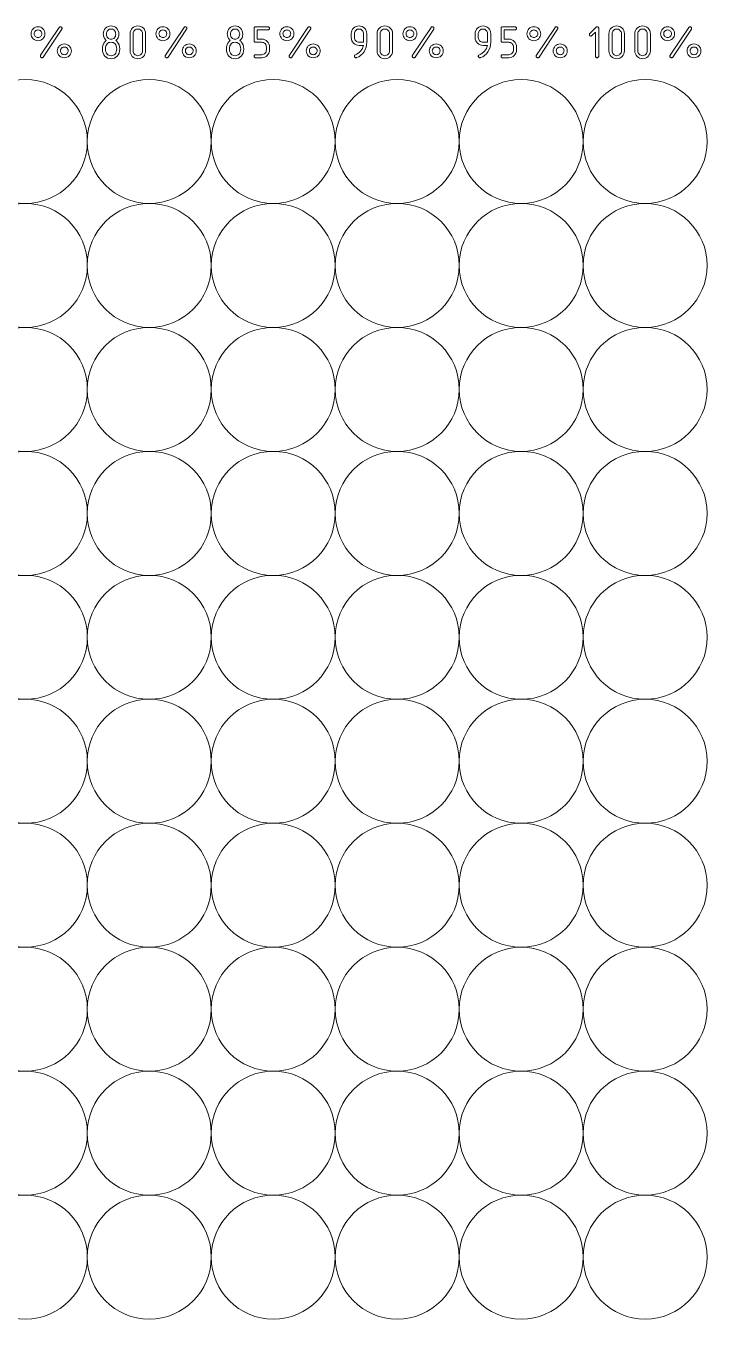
# Model space of a CAD drawing. Header units: millimetres. Extents: x -12 to 95, y -95 to 9.
# Drawn here: x 40 to 95, y -95 to 9.3 of the extents above; entities that cross this region are included whole.
import ezdxf

# ---------------------------------------------------------------- set-up
doc = ezdxf.new("R2010")
doc.units = ezdxf.units.MM
for name, color, linetype, lineweight in [('100%', 5, 'CONTINUOUS', 0), ('80%', 3, 'CONTINUOUS', 0), ('90%', 4, 'CONTINUOUS', 0)]:
    doc.layers.add(name, color=color, linetype=linetype, lineweight=lineweight)
for name, color, linetype, lineweight, true_color in [('75%', 56, 'CONTINUOUS', 0, 0x808000), ('85%', 96, 'CONTINUOUS', 0, 0x008000), ('95%', 136, 'CONTINUOUS', 0, 0x008080), ('velocidades', 96, 'CONTINUOUS', 0, 0x008000)]:
    doc.layers.add(name, color=color, linetype=linetype, lineweight=lineweight, true_color=true_color)

msp = doc.modelspace()

# ---------------------------------------------------------------- linework, layer by layer
at = {"layer": '100%'}
for centre in [(90, 0), (90, -10), (90, -20), (90, -30), (90, -40), (90, -50), (90, -60), (90, -70), (90, -80), (90, -90)]:
    msp.add_circle(centre, 5, dxfattribs=at)
at = {"layer": '75%'}
for centre in [(40, 0), (40, -10), (40, -20), (40, -30), (40, -40), (40, -50), (40, -60), (40, -70), (40, -80), (40, -90)]:
    msp.add_circle(centre, 5, dxfattribs=at)
at = {"layer": '80%'}
for centre in [(50, 0), (50, -10), (50, -20), (50, -30), (50, -40), (50, -50), (50, -60), (50, -70), (50, -80), (50, -90)]:
    msp.add_circle(centre, 5, dxfattribs=at)
at = {"layer": '85%'}
for centre in [(60, 0), (60, -10), (60, -20), (60, -30), (60, -40), (60, -50), (60, -60), (60, -70), (60, -80), (60, -90)]:
    msp.add_circle(centre, 5, dxfattribs=at)
at = {"layer": '90%'}
for centre in [(70, 0), (70, -10), (70, -20), (70, -30), (70, -40), (70, -50), (70, -60), (70, -70), (70, -80), (70, -90)]:
    msp.add_circle(centre, 5, dxfattribs=at)
at = {"layer": '95%'}
for centre in [(80, 0), (80, -10), (80, -20), (80, -30), (80, -40), (80, -50), (80, -60), (80, -70), (80, -80), (80, -90)]:
    msp.add_circle(centre, 5, dxfattribs=at)
at = {"layer": 'velocidades'}
for points in [[(40.62, 9.09), (40.62, 9.09), (40.71, 9.16), (40.81, 9.21), (40.91, 9.24), (41.02, 9.25), (41.02, 9.25), (41.02, 9.25), (41.13, 9.24), (41.24, 9.21), (41.33, 9.16), (41.42, 9.09), (41.42, 9.09), (41.42, 9.09), (41.49, 9), (41.54, 8.9), (41.57, 8.8), (41.58, 8.69), (41.58, 8.69), (41.58, 8.69), (41.57, 8.58), (41.54, 8.47), (41.49, 8.38), (41.42, 8.29), (41.42, 8.29), (41.42, 8.29), (41.33, 8.22), (41.24, 8.17), (41.13, 8.14), (41.02, 8.12), (41.02, 8.12), (41.02, 8.12), (40.91, 8.14), (40.81, 8.17), (40.71, 8.22), (40.62, 8.29), (40.62, 8.29), (40.62, 8.29), (40.55, 8.38), (40.5, 8.47), (40.47, 8.58), (40.46, 8.69), (40.46, 8.69), (40.46, 8.69), (40.47, 8.8), (40.5, 8.9), (40.55, 9)], [(41.24, 8.91), (41.24, 8.91), (41.19, 8.95), (41.14, 8.98), (41.08, 8.99), (41.02, 9), (41.02, 9), (41.02, 9), (40.96, 8.99), (40.9, 8.98), (40.85, 8.95), (40.8, 8.91), (40.8, 8.91), (40.8, 8.91), (40.76, 8.86), (40.73, 8.81), (40.71, 8.75), (40.71, 8.69), (40.71, 8.69), (40.71, 8.69), (40.71, 8.62), (40.73, 8.57), (40.76, 8.51), (40.8, 8.46), (40.8, 8.46), (40.8, 8.46), (40.85, 8.43), (40.9, 8.4), (40.96, 8.38), (41.02, 8.38), (41.02, 8.38), (41.02, 8.38), (41.08, 8.38), (41.14, 8.4), (41.19, 8.43), (41.24, 8.46), (41.24, 8.46), (41.24, 8.46), (41.28, 8.51), (41.31, 8.57), (41.33, 8.62), (41.33, 8.69), (41.33, 8.69), (41.33, 8.69), (41.33, 8.75), (41.31, 8.81), (41.28, 8.86)], [(42.83, 9.25), (42.83, 9.25), (42.86, 9.25), (42.88, 9.24), (42.9, 9.23), (42.92, 9.21), (42.92, 9.21), (42.92, 9.21), (42.94, 9.19), (42.95, 9.17), (42.96, 9.15), (42.96, 9.12), (42.96, 9.12), (42.96, 9.12), (42.96, 9.11), (42.95, 9.09), (42.95, 9.07), (42.94, 9.05), (41.44, 6.8), (41.44, 6.8), (41.44, 6.8), (41.42, 6.78), (41.39, 6.76), (41.37, 6.75), (41.33, 6.75), (41.33, 6.75), (41.33, 6.75), (41.31, 6.75), (41.28, 6.76), (41.26, 6.77), (41.24, 6.79), (41.24, 6.79), (41.24, 6.79), (41.23, 6.8), (41.22, 6.83), (41.21, 6.85), (41.21, 6.88), (41.21, 6.88), (41.21, 6.88), (41.21, 6.89), (41.21, 6.91), (41.22, 6.93), (41.23, 6.95), (42.73, 9.2), (42.73, 9.2), (42.73, 9.2), (42.75, 9.22), (42.77, 9.24), (42.8, 9.25)], [(46.47, 9.13), (46.47, 9.13), (46.57, 9.22), (46.68, 9.28), (46.79, 9.31), (46.92, 9.32), (46.92, 9.32), (46.92, 9.32), (47.04, 9.31), (47.16, 9.28), (47.26, 9.22), (47.36, 9.13), (47.36, 9.13), (47.36, 9.13), (47.44, 9.03), (47.5, 8.92), (47.53, 8.8), (47.54, 8.66), (47.54, 8.66), (47.54, 8.66), (47.54, 8.59), (47.53, 8.51), (47.51, 8.44), (47.48, 8.37), (47.48, 8.37), (47.48, 8.37), (47.44, 8.31), (47.4, 8.25), (47.36, 8.19), (47.31, 8.14), (47.31, 8.14), (47.31, 8.14), (47.34, 8.12), (47.37, 8.1), (47.39, 8.08), (47.42, 8.05), (47.42, 8.05), (47.42, 8.05), (47.5, 7.94), (47.57, 7.8), (47.6, 7.64), (47.62, 7.46), (47.62, 7.46), (47.62, 7.46), (47.6, 7.28), (47.57, 7.12), (47.5, 6.99), (47.42, 6.87), (47.42, 6.87), (47.42, 6.87), (47.31, 6.79), (47.2, 6.72), (47.06, 6.69), (46.92, 6.67), (46.92, 6.67), (46.92, 6.67), (46.77, 6.69), (46.64, 6.72), (46.52, 6.79), (46.42, 6.87), (46.42, 6.87), (46.42, 6.87), (46.33, 6.99), (46.27, 7.12), (46.23, 7.28), (46.22, 7.46), (46.22, 7.46), (46.22, 7.46), (46.23, 7.64), (46.27, 7.8), (46.33, 7.94), (46.42, 8.05), (46.42, 8.05), (46.42, 8.05), (46.44, 8.08), (46.47, 8.1), (46.5, 8.12), (46.53, 8.14), (46.53, 8.14), (46.53, 8.14), (46.47, 8.19), (46.43, 8.25), (46.39, 8.31), (46.35, 8.37), (46.35, 8.37), (46.35, 8.37), (46.33, 8.44), (46.31, 8.51), (46.3, 8.59), (46.29, 8.66), (46.29, 8.66), (46.29, 8.66), (46.3, 8.8), (46.34, 8.92), (46.39, 9.03)], [(47.18, 8.96), (47.18, 8.96), (47.13, 9.01), (47.06, 9.05), (46.99, 9.07), (46.92, 9.07), (46.92, 9.07), (46.92, 9.07), (46.84, 9.07), (46.77, 9.05), (46.71, 9.01), (46.65, 8.96), (46.65, 8.96), (46.65, 8.96), (46.6, 8.9), (46.57, 8.83), (46.55, 8.75), (46.54, 8.66), (46.54, 8.66), (46.54, 8.66), (46.55, 8.57), (46.57, 8.5), (46.6, 8.42), (46.65, 8.36), (46.65, 8.36), (46.65, 8.36), (46.71, 8.31), (46.77, 8.28), (46.84, 8.26), (46.92, 8.25), (46.92, 8.25), (46.92, 8.25), (46.99, 8.26), (47.06, 8.28), (47.13, 8.31), (47.18, 8.36), (47.18, 8.36), (47.18, 8.36), (47.23, 8.42), (47.26, 8.5), (47.28, 8.57), (47.29, 8.66), (47.29, 8.66), (47.29, 8.66), (47.28, 8.75), (47.26, 8.83), (47.23, 8.9)], [(48.63, 9.14), (48.63, 9.14), (48.73, 9.22), (48.83, 9.28), (48.95, 9.31), (49.08, 9.32), (49.08, 9.32), (49.08, 9.32), (49.2, 9.31), (49.32, 9.28), (49.42, 9.22), (49.52, 9.14), (49.52, 9.14), (49.52, 9.14), (49.6, 9.05), (49.65, 8.94), (49.69, 8.83), (49.7, 8.7), (49.7, 7.3), (49.7, 7.3), (49.7, 7.3), (49.69, 7.17), (49.65, 7.06), (49.6, 6.95), (49.52, 6.86), (49.52, 6.86), (49.52, 6.86), (49.42, 6.78), (49.32, 6.72), (49.2, 6.69), (49.08, 6.67), (49.08, 6.67), (49.08, 6.67), (48.95, 6.69), (48.83, 6.72), (48.73, 6.78), (48.63, 6.86), (48.63, 6.86), (48.63, 6.86), (48.55, 6.95), (48.5, 7.06), (48.46, 7.17), (48.45, 7.3), (48.45, 8.7), (48.45, 8.7), (48.45, 8.7), (48.46, 8.83), (48.5, 8.94), (48.55, 9.05)], [(49.34, 8.96), (49.34, 8.96), (49.28, 9.01), (49.22, 9.05), (49.15, 9.07), (49.08, 9.07), (49.08, 9.07), (49.08, 9.07), (49, 9.07), (48.93, 9.05), (48.87, 9.01), (48.81, 8.96), (48.81, 8.96), (48.81, 8.96), (48.76, 8.91), (48.73, 8.84), (48.71, 8.77), (48.7, 8.7), (48.7, 7.3), (48.7, 7.3), (48.7, 7.3), (48.71, 7.23), (48.73, 7.16), (48.76, 7.09), (48.81, 7.04), (48.81, 7.04), (48.81, 7.04), (48.87, 6.99), (48.93, 6.95), (49, 6.93), (49.08, 6.92), (49.08, 6.92), (49.08, 6.92), (49.15, 6.93), (49.22, 6.95), (49.28, 6.99), (49.34, 7.04), (49.34, 7.04), (49.34, 7.04), (49.39, 7.09), (49.42, 7.16), (49.44, 7.23), (49.45, 7.3), (49.45, 8.7), (49.45, 8.7), (49.45, 8.7), (49.44, 8.77), (49.42, 8.84), (49.39, 8.91)], [(50.7, 9.09), (50.7, 9.09), (50.79, 9.16), (50.88, 9.21), (50.98, 9.24), (51.1, 9.25), (51.1, 9.25), (51.1, 9.25), (51.21, 9.24), (51.31, 9.21), (51.41, 9.16), (51.49, 9.09), (51.49, 9.09), (51.49, 9.09), (51.57, 9), (51.62, 8.9), (51.65, 8.8), (51.66, 8.69), (51.66, 8.69), (51.66, 8.69), (51.65, 8.58), (51.62, 8.47), (51.57, 8.38), (51.49, 8.29), (51.49, 8.29), (51.49, 8.29), (51.41, 8.22), (51.31, 8.17), (51.21, 8.14), (51.1, 8.12), (51.1, 8.12), (51.1, 8.12), (50.98, 8.14), (50.88, 8.17), (50.79, 8.22), (50.7, 8.29), (50.7, 8.29), (50.7, 8.29), (50.63, 8.38), (50.57, 8.47), (50.54, 8.58), (50.53, 8.69), (50.53, 8.69), (50.53, 8.69), (50.54, 8.8), (50.57, 8.9), (50.63, 9)], [(51.32, 8.91), (51.32, 8.91), (51.27, 8.95), (51.22, 8.98), (51.16, 8.99), (51.1, 9), (51.1, 9), (51.1, 9), (51.03, 8.99), (50.98, 8.98), (50.92, 8.95), (50.87, 8.91), (50.87, 8.91), (50.87, 8.91), (50.83, 8.86), (50.81, 8.81), (50.79, 8.75), (50.78, 8.69), (50.78, 8.69), (50.78, 8.69), (50.79, 8.62), (50.81, 8.57), (50.83, 8.51), (50.87, 8.46), (50.87, 8.46), (50.87, 8.46), (50.92, 8.43), (50.98, 8.4), (51.03, 8.38), (51.1, 8.38), (51.1, 8.38), (51.1, 8.38), (51.16, 8.38), (51.22, 8.4), (51.27, 8.43), (51.32, 8.46), (51.32, 8.46), (51.32, 8.46), (51.36, 8.51), (51.39, 8.57), (51.4, 8.62), (51.41, 8.69), (51.41, 8.69), (51.41, 8.69), (51.4, 8.75), (51.39, 8.81), (51.36, 8.86)], [(52.91, 9.25), (52.91, 9.25), (52.93, 9.25), (52.96, 9.24), (52.98, 9.23), (53, 9.21), (53, 9.21), (53, 9.21), (53.01, 9.19), (53.02, 9.17), (53.03, 9.15), (53.03, 9.12), (53.03, 9.12), (53.03, 9.12), (53.03, 9.11), (53.03, 9.09), (53.02, 9.07), (53.01, 9.05), (51.51, 6.8), (51.51, 6.8), (51.51, 6.8), (51.49, 6.78), (51.47, 6.76), (51.44, 6.75), (51.41, 6.75), (51.41, 6.75), (51.41, 6.75), (51.38, 6.75), (51.36, 6.76), (51.34, 6.77), (51.32, 6.79), (51.32, 6.79), (51.32, 6.79), (51.3, 6.8), (51.29, 6.83), (51.29, 6.85), (51.28, 6.88), (51.28, 6.88), (51.28, 6.88), (51.28, 6.89), (51.29, 6.91), (51.29, 6.93), (51.3, 6.95), (52.8, 9.2), (52.8, 9.2), (52.8, 9.2), (52.82, 9.22), (52.85, 9.24), (52.88, 9.25)], [(56.47, 9.13), (56.47, 9.13), (56.57, 9.22), (56.68, 9.28), (56.79, 9.31), (56.92, 9.32), (56.92, 9.32), (56.92, 9.32), (57.04, 9.31), (57.16, 9.28), (57.26, 9.22), (57.36, 9.13), (57.36, 9.13), (57.36, 9.13), (57.44, 9.03), (57.5, 8.92), (57.53, 8.8), (57.54, 8.66), (57.54, 8.66), (57.54, 8.66), (57.54, 8.59), (57.53, 8.51), (57.51, 8.44), (57.48, 8.37), (57.48, 8.37), (57.48, 8.37), (57.44, 8.31), (57.4, 8.25), (57.36, 8.19), (57.31, 8.14), (57.31, 8.14), (57.31, 8.14), (57.34, 8.12), (57.37, 8.1), (57.39, 8.08), (57.42, 8.05), (57.42, 8.05), (57.42, 8.05), (57.5, 7.94), (57.57, 7.8), (57.6, 7.64), (57.62, 7.46), (57.62, 7.46), (57.62, 7.46), (57.6, 7.28), (57.57, 7.12), (57.5, 6.99), (57.42, 6.87), (57.42, 6.87), (57.42, 6.87), (57.31, 6.79), (57.2, 6.72), (57.06, 6.69), (56.92, 6.67), (56.92, 6.67), (56.92, 6.67), (56.77, 6.69), (56.64, 6.72), (56.52, 6.79), (56.42, 6.87), (56.42, 6.87), (56.42, 6.87), (56.33, 6.99), (56.27, 7.12), (56.23, 7.28), (56.22, 7.46), (56.22, 7.46), (56.22, 7.46), (56.23, 7.64), (56.27, 7.8), (56.33, 7.94), (56.42, 8.05), (56.42, 8.05), (56.42, 8.05), (56.44, 8.08), (56.47, 8.1), (56.5, 8.12), (56.53, 8.14), (56.53, 8.14), (56.53, 8.14), (56.47, 8.19), (56.43, 8.25), (56.39, 8.31), (56.35, 8.37), (56.35, 8.37), (56.35, 8.37), (56.33, 8.44), (56.31, 8.51), (56.3, 8.59), (56.29, 8.66), (56.29, 8.66), (56.29, 8.66), (56.3, 8.8), (56.34, 8.92), (56.39, 9.03)], [(57.18, 8.96), (57.18, 8.96), (57.13, 9.01), (57.06, 9.05), (56.99, 9.07), (56.92, 9.07), (56.92, 9.07), (56.92, 9.07), (56.84, 9.07), (56.77, 9.05), (56.71, 9.01), (56.65, 8.96), (56.65, 8.96), (56.65, 8.96), (56.6, 8.9), (56.57, 8.83), (56.55, 8.75), (56.54, 8.66), (56.54, 8.66), (56.54, 8.66), (56.55, 8.57), (56.57, 8.5), (56.6, 8.42), (56.65, 8.36), (56.65, 8.36), (56.65, 8.36), (56.71, 8.31), (56.77, 8.28), (56.84, 8.26), (56.92, 8.25), (56.92, 8.25), (56.92, 8.25), (56.99, 8.26), (57.06, 8.28), (57.13, 8.31), (57.18, 8.36), (57.18, 8.36), (57.18, 8.36), (57.23, 8.42), (57.26, 8.5), (57.28, 8.57), (57.29, 8.66), (57.29, 8.66), (57.29, 8.66), (57.28, 8.75), (57.26, 8.83), (57.23, 8.9)], [(59.58, 9.25), (59.58, 9.25), (59.58, 9.25), (59.6, 9.25), (59.62, 9.24), (59.64, 9.23), (59.66, 9.21), (59.66, 9.21), (59.66, 9.21), (59.68, 9.19), (59.69, 9.17), (59.7, 9.15), (59.7, 9.12), (59.7, 9.12), (59.7, 9.12), (59.7, 9.1), (59.69, 9.08), (59.68, 9.05), (59.66, 9.04), (59.66, 9.04), (59.66, 9.04), (59.64, 9.02), (59.62, 9.01), (59.6, 9), (59.58, 9), (58.7, 9), (58.7, 8.25), (59.08, 8.25), (59.08, 8.25), (59.08, 8.25), (59.2, 8.24), (59.32, 8.2), (59.42, 8.15), (59.52, 8.07), (59.52, 8.07), (59.52, 8.07), (59.6, 7.97), (59.65, 7.87), (59.69, 7.75), (59.7, 7.62), (59.7, 7.38), (59.7, 7.38), (59.7, 7.38), (59.69, 7.25), (59.65, 7.13), (59.6, 7.03), (59.52, 6.93), (59.52, 6.93), (59.52, 6.93), (59.42, 6.85), (59.32, 6.8), (59.2, 6.76), (59.08, 6.75), (58.58, 6.75), (58.58, 6.75), (58.58, 6.75), (58.55, 6.75), (58.53, 6.76), (58.5, 6.77), (58.48, 6.79), (58.48, 6.79), (58.48, 6.79), (58.47, 6.8), (58.46, 6.83), (58.45, 6.85), (58.45, 6.88), (58.45, 6.88), (58.45, 6.88), (58.45, 6.9), (58.46, 6.92), (58.47, 6.94), (58.48, 6.96), (58.48, 6.96), (58.48, 6.96), (58.5, 6.98), (58.53, 6.99), (58.55, 7), (58.58, 7), (59.08, 7), (59.08, 7), (59.08, 7), (59.15, 7.01), (59.22, 7.03), (59.28, 7.06), (59.34, 7.11), (59.34, 7.11), (59.34, 7.11), (59.39, 7.17), (59.42, 7.23), (59.44, 7.3), (59.45, 7.38), (59.45, 7.62), (59.45, 7.62), (59.45, 7.62), (59.44, 7.7), (59.42, 7.77), (59.39, 7.83), (59.34, 7.89), (59.34, 7.89), (59.34, 7.89), (59.28, 7.94), (59.22, 7.97), (59.15, 7.99), (59.08, 8), (58.58, 8), (58.58, 8), (58.58, 8), (58.55, 8), (58.53, 8.01), (58.5, 8.02), (58.48, 8.04), (58.48, 8.04), (58.48, 8.04), (58.47, 8.05), (58.46, 8.08), (58.45, 8.1), (58.45, 8.12), (58.45, 9.12), (58.45, 9.12), (58.45, 9.12), (58.45, 9.15), (58.46, 9.17), (58.47, 9.19), (58.48, 9.21), (58.48, 9.21), (58.48, 9.21), (58.5, 9.23), (58.53, 9.24), (58.55, 9.25), (58.58, 9.25)], [(60.7, 9.09), (60.7, 9.09), (60.79, 9.16), (60.88, 9.21), (60.98, 9.24), (61.1, 9.25), (61.1, 9.25), (61.1, 9.25), (61.21, 9.24), (61.31, 9.21), (61.41, 9.16), (61.49, 9.09), (61.49, 9.09), (61.49, 9.09), (61.57, 9), (61.62, 8.9), (61.65, 8.8), (61.66, 8.69), (61.66, 8.69), (61.66, 8.69), (61.65, 8.58), (61.62, 8.47), (61.57, 8.38), (61.49, 8.29), (61.49, 8.29), (61.49, 8.29), (61.41, 8.22), (61.31, 8.17), (61.21, 8.14), (61.1, 8.12), (61.1, 8.12), (61.1, 8.12), (60.98, 8.14), (60.88, 8.17), (60.79, 8.22), (60.7, 8.29), (60.7, 8.29), (60.7, 8.29), (60.63, 8.38), (60.57, 8.47), (60.54, 8.58), (60.53, 8.69), (60.53, 8.69), (60.53, 8.69), (60.54, 8.8), (60.57, 8.9), (60.63, 9)], [(61.32, 8.91), (61.32, 8.91), (61.27, 8.95), (61.22, 8.98), (61.16, 8.99), (61.1, 9), (61.1, 9), (61.1, 9), (61.03, 8.99), (60.98, 8.98), (60.92, 8.95), (60.87, 8.91), (60.87, 8.91), (60.87, 8.91), (60.83, 8.86), (60.81, 8.81), (60.79, 8.75), (60.78, 8.69), (60.78, 8.69), (60.78, 8.69), (60.79, 8.62), (60.81, 8.57), (60.83, 8.51), (60.87, 8.46), (60.87, 8.46), (60.87, 8.46), (60.92, 8.43), (60.98, 8.4), (61.03, 8.38), (61.1, 8.38), (61.1, 8.38), (61.1, 8.38), (61.16, 8.38), (61.22, 8.4), (61.27, 8.43), (61.32, 8.46), (61.32, 8.46), (61.32, 8.46), (61.36, 8.51), (61.39, 8.57), (61.4, 8.62), (61.41, 8.69), (61.41, 8.69), (61.41, 8.69), (61.4, 8.75), (61.39, 8.81), (61.36, 8.86)], [(62.91, 9.25), (62.91, 9.25), (62.93, 9.25), (62.96, 9.24), (62.98, 9.23), (63, 9.21), (63, 9.21), (63, 9.21), (63.01, 9.19), (63.02, 9.17), (63.03, 9.15), (63.03, 9.12), (63.03, 9.12), (63.03, 9.12), (63.03, 9.11), (63.03, 9.09), (63.02, 9.07), (63.01, 9.05), (61.51, 6.8), (61.51, 6.8), (61.51, 6.8), (61.49, 6.78), (61.47, 6.76), (61.44, 6.75), (61.41, 6.75), (61.41, 6.75), (61.41, 6.75), (61.38, 6.75), (61.36, 6.76), (61.34, 6.77), (61.32, 6.79), (61.32, 6.79), (61.32, 6.79), (61.3, 6.8), (61.29, 6.83), (61.29, 6.85), (61.28, 6.88), (61.28, 6.88), (61.28, 6.88), (61.28, 6.89), (61.29, 6.91), (61.29, 6.93), (61.3, 6.95), (62.8, 9.2), (62.8, 9.2), (62.8, 9.2), (62.82, 9.22), (62.85, 9.24), (62.88, 9.25)], [(66.47, 9.14), (66.47, 9.14), (66.57, 9.22), (66.68, 9.28), (66.79, 9.31), (66.92, 9.32), (66.92, 9.32), (66.92, 9.32), (67.04, 9.31), (67.16, 9.28), (67.26, 9.22), (67.36, 9.14), (67.36, 9.14), (67.36, 9.14), (67.44, 9.05), (67.5, 8.94), (67.53, 8.83), (67.54, 8.7), (67.54, 8), (67.54, 8), (67.54, 8), (67.53, 7.8), (67.49, 7.6), (67.42, 7.42), (67.32, 7.24), (67.32, 7.24), (67.32, 7.24), (67.2, 7.08), (67.06, 6.95), (66.9, 6.84), (66.71, 6.76), (66.71, 6.76), (66.71, 6.76), (66.7, 6.75), (66.69, 6.75), (66.68, 6.75), (66.67, 6.75), (66.67, 6.75), (66.67, 6.75), (66.64, 6.75), (66.62, 6.76), (66.6, 6.77), (66.58, 6.79), (66.58, 6.79), (66.58, 6.79), (66.56, 6.8), (66.55, 6.83), (66.54, 6.85), (66.54, 6.88), (66.54, 6.88), (66.54, 6.88), (66.55, 6.92), (66.56, 6.95), (66.59, 6.97), (66.63, 6.99), (66.63, 6.99), (66.63, 6.99), (66.75, 7.05), (66.86, 7.11), (66.96, 7.19), (67.05, 7.29), (67.05, 7.29), (67.05, 7.29), (67.12, 7.39), (67.19, 7.5), (67.23, 7.62), (67.27, 7.75), (66.92, 7.75), (66.92, 7.75), (66.92, 7.75), (66.79, 7.76), (66.68, 7.8), (66.57, 7.85), (66.47, 7.93), (66.47, 7.93), (66.47, 7.93), (66.39, 8.03), (66.34, 8.13), (66.3, 8.25), (66.29, 8.38), (66.29, 8.7), (66.29, 8.7), (66.29, 8.7), (66.3, 8.83), (66.34, 8.94), (66.39, 9.05)], [(67.18, 8.96), (67.18, 8.96), (67.12, 9.01), (67.06, 9.05), (66.99, 9.07), (66.92, 9.07), (66.92, 9.07), (66.92, 9.07), (66.84, 9.07), (66.77, 9.05), (66.71, 9.01), (66.65, 8.96), (66.65, 8.96), (66.65, 8.96), (66.6, 8.91), (66.57, 8.84), (66.55, 8.77), (66.54, 8.7), (66.54, 8.38), (66.54, 8.38), (66.54, 8.38), (66.55, 8.3), (66.57, 8.23), (66.6, 8.17), (66.65, 8.11), (66.65, 8.11), (66.65, 8.11), (66.71, 8.06), (66.77, 8.03), (66.84, 8.01), (66.92, 8), (67.29, 8), (67.29, 8.7), (67.29, 8.7), (67.29, 8.7), (67.28, 8.77), (67.26, 8.84), (67.23, 8.91)], [(68.56, 9.14), (68.56, 9.14), (68.65, 9.22), (68.76, 9.28), (68.87, 9.31), (69, 9.32), (69, 9.32), (69, 9.32), (69.13, 9.31), (69.24, 9.28), (69.35, 9.22), (69.44, 9.14), (69.44, 9.14), (69.44, 9.14), (69.52, 9.05), (69.58, 8.94), (69.61, 8.83), (69.62, 8.7), (69.62, 7.3), (69.62, 7.3), (69.62, 7.3), (69.61, 7.17), (69.58, 7.06), (69.52, 6.95), (69.44, 6.86), (69.44, 6.86), (69.44, 6.86), (69.35, 6.78), (69.24, 6.72), (69.13, 6.69), (69, 6.67), (69, 6.67), (69, 6.67), (68.87, 6.69), (68.76, 6.72), (68.65, 6.78), (68.56, 6.86), (68.56, 6.86), (68.56, 6.86), (68.48, 6.95), (68.42, 7.06), (68.39, 7.17), (68.38, 7.3), (68.38, 8.7), (68.38, 8.7), (68.38, 8.7), (68.39, 8.83), (68.42, 8.94), (68.48, 9.05)], [(69.27, 8.96), (69.27, 8.96), (69.21, 9.01), (69.14, 9.05), (69.07, 9.07), (69, 9.07), (69, 9.07), (69, 9.07), (68.93, 9.07), (68.86, 9.05), (68.79, 9.01), (68.73, 8.96), (68.73, 8.96), (68.73, 8.96), (68.69, 8.91), (68.65, 8.84), (68.63, 8.77), (68.62, 8.7), (68.62, 7.3), (68.62, 7.3), (68.62, 7.3), (68.63, 7.23), (68.65, 7.16), (68.69, 7.09), (68.73, 7.04), (68.73, 7.04), (68.73, 7.04), (68.79, 6.99), (68.86, 6.95), (68.93, 6.93), (69, 6.92), (69, 6.92), (69, 6.92), (69.07, 6.93), (69.14, 6.95), (69.21, 6.99), (69.27, 7.04), (69.27, 7.04), (69.27, 7.04), (69.31, 7.09), (69.35, 7.16), (69.37, 7.23), (69.38, 7.3), (69.38, 8.7), (69.38, 8.7), (69.38, 8.7), (69.37, 8.77), (69.35, 8.84), (69.31, 8.91)], [(70.62, 9.09), (70.62, 9.09), (70.71, 9.16), (70.81, 9.21), (70.91, 9.24), (71.02, 9.25), (71.02, 9.25), (71.02, 9.25), (71.13, 9.24), (71.24, 9.21), (71.33, 9.16), (71.42, 9.09), (71.42, 9.09), (71.42, 9.09), (71.49, 9), (71.54, 8.9), (71.57, 8.8), (71.58, 8.69), (71.58, 8.69), (71.58, 8.69), (71.57, 8.58), (71.54, 8.47), (71.49, 8.38), (71.42, 8.29), (71.42, 8.29), (71.42, 8.29), (71.33, 8.22), (71.24, 8.17), (71.13, 8.14), (71.02, 8.12), (71.02, 8.12), (71.02, 8.12), (70.91, 8.14), (70.81, 8.17), (70.71, 8.22), (70.62, 8.29), (70.62, 8.29), (70.62, 8.29), (70.55, 8.38), (70.5, 8.47), (70.47, 8.58), (70.46, 8.69), (70.46, 8.69), (70.46, 8.69), (70.47, 8.8), (70.5, 8.9), (70.55, 9)], [(71.24, 8.91), (71.24, 8.91), (71.19, 8.95), (71.14, 8.98), (71.08, 8.99), (71.02, 9), (71.02, 9), (71.02, 9), (70.96, 8.99), (70.9, 8.98), (70.85, 8.95), (70.8, 8.91), (70.8, 8.91), (70.8, 8.91), (70.76, 8.86), (70.73, 8.81), (70.71, 8.75), (70.71, 8.69), (70.71, 8.69), (70.71, 8.69), (70.71, 8.62), (70.73, 8.57), (70.76, 8.51), (70.8, 8.46), (70.8, 8.46), (70.8, 8.46), (70.85, 8.43), (70.9, 8.4), (70.96, 8.38), (71.02, 8.38), (71.02, 8.38), (71.02, 8.38), (71.08, 8.38), (71.14, 8.4), (71.19, 8.43), (71.24, 8.46), (71.24, 8.46), (71.24, 8.46), (71.28, 8.51), (71.31, 8.57), (71.33, 8.62), (71.33, 8.69), (71.33, 8.69), (71.33, 8.69), (71.33, 8.75), (71.31, 8.81), (71.28, 8.86)], [(72.83, 9.25), (72.83, 9.25), (72.86, 9.25), (72.88, 9.24), (72.9, 9.23), (72.92, 9.21), (72.92, 9.21), (72.92, 9.21), (72.94, 9.19), (72.95, 9.17), (72.96, 9.15), (72.96, 9.12), (72.96, 9.12), (72.96, 9.12), (72.96, 9.11), (72.95, 9.09), (72.95, 9.07), (72.94, 9.05), (71.44, 6.8), (71.44, 6.8), (71.44, 6.8), (71.42, 6.78), (71.39, 6.76), (71.37, 6.75), (71.33, 6.75), (71.33, 6.75), (71.33, 6.75), (71.31, 6.75), (71.28, 6.76), (71.26, 6.77), (71.24, 6.79), (71.24, 6.79), (71.24, 6.79), (71.23, 6.8), (71.22, 6.83), (71.21, 6.85), (71.21, 6.88), (71.21, 6.88), (71.21, 6.88), (71.21, 6.89), (71.21, 6.91), (71.22, 6.93), (71.23, 6.95), (72.73, 9.2), (72.73, 9.2), (72.73, 9.2), (72.75, 9.22), (72.77, 9.24), (72.8, 9.25)], [(76.47, 9.14), (76.47, 9.14), (76.57, 9.22), (76.68, 9.28), (76.79, 9.31), (76.92, 9.32), (76.92, 9.32), (76.92, 9.32), (77.04, 9.31), (77.16, 9.28), (77.26, 9.22), (77.36, 9.14), (77.36, 9.14), (77.36, 9.14), (77.44, 9.05), (77.5, 8.94), (77.53, 8.83), (77.54, 8.7), (77.54, 8), (77.54, 8), (77.54, 8), (77.53, 7.8), (77.49, 7.6), (77.42, 7.42), (77.32, 7.24), (77.32, 7.24), (77.32, 7.24), (77.2, 7.08), (77.06, 6.95), (76.9, 6.84), (76.71, 6.76), (76.71, 6.76), (76.71, 6.76), (76.7, 6.75), (76.69, 6.75), (76.68, 6.75), (76.67, 6.75), (76.67, 6.75), (76.67, 6.75), (76.64, 6.75), (76.62, 6.76), (76.6, 6.77), (76.58, 6.79), (76.58, 6.79), (76.58, 6.79), (76.56, 6.8), (76.55, 6.83), (76.54, 6.85), (76.54, 6.88), (76.54, 6.88), (76.54, 6.88), (76.55, 6.92), (76.56, 6.95), (76.59, 6.97), (76.63, 6.99), (76.63, 6.99), (76.63, 6.99), (76.75, 7.05), (76.86, 7.11), (76.96, 7.19), (77.05, 7.29), (77.05, 7.29), (77.05, 7.29), (77.12, 7.39), (77.19, 7.5), (77.23, 7.62), (77.27, 7.75), (76.92, 7.75), (76.92, 7.75), (76.92, 7.75), (76.79, 7.76), (76.68, 7.8), (76.57, 7.85), (76.47, 7.93), (76.47, 7.93), (76.47, 7.93), (76.39, 8.03), (76.34, 8.13), (76.3, 8.25), (76.29, 8.38), (76.29, 8.7), (76.29, 8.7), (76.29, 8.7), (76.3, 8.83), (76.34, 8.94), (76.39, 9.05)], [(77.18, 8.96), (77.18, 8.96), (77.12, 9.01), (77.06, 9.05), (76.99, 9.07), (76.92, 9.07), (76.92, 9.07), (76.92, 9.07), (76.84, 9.07), (76.77, 9.05), (76.71, 9.01), (76.65, 8.96), (76.65, 8.96), (76.65, 8.96), (76.6, 8.91), (76.57, 8.84), (76.55, 8.77), (76.54, 8.7), (76.54, 8.38), (76.54, 8.38), (76.54, 8.38), (76.55, 8.3), (76.57, 8.23), (76.6, 8.17), (76.65, 8.11), (76.65, 8.11), (76.65, 8.11), (76.71, 8.06), (76.77, 8.03), (76.84, 8.01), (76.92, 8), (77.29, 8), (77.29, 8.7), (77.29, 8.7), (77.29, 8.7), (77.28, 8.77), (77.26, 8.84), (77.23, 8.91)], [(79.5, 9.25), (79.5, 9.25), (79.5, 9.25), (79.53, 9.25), (79.55, 9.24), (79.57, 9.23), (79.59, 9.21), (79.59, 9.21), (79.59, 9.21), (79.6, 9.19), (79.62, 9.17), (79.62, 9.15), (79.62, 9.12), (79.62, 9.12), (79.62, 9.12), (79.62, 9.1), (79.62, 9.08), (79.6, 9.05), (79.59, 9.04), (79.59, 9.04), (79.59, 9.04), (79.57, 9.02), (79.55, 9.01), (79.53, 9), (79.5, 9), (78.62, 9), (78.62, 8.25), (79, 8.25), (79, 8.25), (79, 8.25), (79.13, 8.24), (79.24, 8.2), (79.35, 8.15), (79.44, 8.07), (79.44, 8.07), (79.44, 8.07), (79.52, 7.97), (79.58, 7.87), (79.61, 7.75), (79.62, 7.62), (79.62, 7.38), (79.62, 7.38), (79.62, 7.38), (79.61, 7.25), (79.58, 7.13), (79.52, 7.03), (79.44, 6.93), (79.44, 6.93), (79.44, 6.93), (79.35, 6.85), (79.24, 6.8), (79.13, 6.76), (79, 6.75), (78.5, 6.75), (78.5, 6.75), (78.5, 6.75), (78.47, 6.75), (78.45, 6.76), (78.43, 6.77), (78.41, 6.79), (78.41, 6.79), (78.41, 6.79), (78.39, 6.8), (78.38, 6.83), (78.38, 6.85), (78.38, 6.88), (78.38, 6.88), (78.38, 6.88), (78.38, 6.9), (78.38, 6.92), (78.39, 6.94), (78.41, 6.96), (78.41, 6.96), (78.41, 6.96), (78.43, 6.98), (78.45, 6.99), (78.47, 7), (78.5, 7), (79, 7), (79, 7), (79, 7), (79.07, 7.01), (79.14, 7.03), (79.21, 7.06), (79.27, 7.11), (79.27, 7.11), (79.27, 7.11), (79.31, 7.17), (79.35, 7.23), (79.37, 7.3), (79.38, 7.38), (79.38, 7.62), (79.38, 7.62), (79.38, 7.62), (79.37, 7.7), (79.35, 7.77), (79.31, 7.83), (79.27, 7.89), (79.27, 7.89), (79.27, 7.89), (79.21, 7.94), (79.14, 7.97), (79.07, 7.99), (79, 8), (78.5, 8), (78.5, 8), (78.5, 8), (78.47, 8), (78.45, 8.01), (78.43, 8.02), (78.41, 8.04), (78.41, 8.04), (78.41, 8.04), (78.39, 8.05), (78.38, 8.08), (78.38, 8.1), (78.38, 8.12), (78.38, 9.12), (78.38, 9.12), (78.38, 9.12), (78.38, 9.15), (78.38, 9.17), (78.39, 9.19), (78.41, 9.21), (78.41, 9.21), (78.41, 9.21), (78.43, 9.23), (78.45, 9.24), (78.47, 9.25), (78.5, 9.25)], [(80.62, 9.09), (80.62, 9.09), (80.71, 9.16), (80.81, 9.21), (80.91, 9.24), (81.02, 9.25), (81.02, 9.25), (81.02, 9.25), (81.13, 9.24), (81.24, 9.21), (81.33, 9.16), (81.42, 9.09), (81.42, 9.09), (81.42, 9.09), (81.49, 9), (81.54, 8.9), (81.57, 8.8), (81.58, 8.69), (81.58, 8.69), (81.58, 8.69), (81.57, 8.58), (81.54, 8.47), (81.49, 8.38), (81.42, 8.29), (81.42, 8.29), (81.42, 8.29), (81.33, 8.22), (81.24, 8.17), (81.13, 8.14), (81.02, 8.12), (81.02, 8.12), (81.02, 8.12), (80.91, 8.14), (80.81, 8.17), (80.71, 8.22), (80.62, 8.29), (80.62, 8.29), (80.62, 8.29), (80.55, 8.38), (80.5, 8.47), (80.47, 8.58), (80.46, 8.69), (80.46, 8.69), (80.46, 8.69), (80.47, 8.8), (80.5, 8.9), (80.55, 9)], [(81.24, 8.91), (81.24, 8.91), (81.19, 8.95), (81.14, 8.98), (81.08, 8.99), (81.02, 9), (81.02, 9), (81.02, 9), (80.96, 8.99), (80.9, 8.98), (80.85, 8.95), (80.8, 8.91), (80.8, 8.91), (80.8, 8.91), (80.76, 8.86), (80.73, 8.81), (80.71, 8.75), (80.71, 8.69), (80.71, 8.69), (80.71, 8.69), (80.71, 8.62), (80.73, 8.57), (80.76, 8.51), (80.8, 8.46), (80.8, 8.46), (80.8, 8.46), (80.85, 8.43), (80.9, 8.4), (80.96, 8.38), (81.02, 8.38), (81.02, 8.38), (81.02, 8.38), (81.08, 8.38), (81.14, 8.4), (81.19, 8.43), (81.24, 8.46), (81.24, 8.46), (81.24, 8.46), (81.28, 8.51), (81.31, 8.57), (81.33, 8.62), (81.33, 8.69), (81.33, 8.69), (81.33, 8.69), (81.33, 8.75), (81.31, 8.81), (81.28, 8.86)], [(82.83, 9.25), (82.83, 9.25), (82.86, 9.25), (82.88, 9.24), (82.9, 9.23), (82.92, 9.21), (82.92, 9.21), (82.92, 9.21), (82.94, 9.19), (82.95, 9.17), (82.96, 9.15), (82.96, 9.12), (82.96, 9.12), (82.96, 9.12), (82.96, 9.11), (82.95, 9.09), (82.95, 9.07), (82.94, 9.05), (81.44, 6.8), (81.44, 6.8), (81.44, 6.8), (81.42, 6.78), (81.39, 6.76), (81.37, 6.75), (81.33, 6.75), (81.33, 6.75), (81.33, 6.75), (81.31, 6.75), (81.28, 6.76), (81.26, 6.77), (81.24, 6.79), (81.24, 6.79), (81.24, 6.79), (81.23, 6.8), (81.22, 6.83), (81.21, 6.85), (81.21, 6.88), (81.21, 6.88), (81.21, 6.88), (81.21, 6.89), (81.21, 6.91), (81.22, 6.93), (81.23, 6.95), (82.73, 9.2), (82.73, 9.2), (82.73, 9.2), (82.75, 9.22), (82.77, 9.24), (82.8, 9.25)], [(86.12, 9.25), (86.12, 9.25), (86.15, 9.25), (86.17, 9.24), (86.19, 9.23), (86.21, 9.21), (86.21, 9.21), (86.21, 9.21), (86.23, 9.19), (86.24, 9.17), (86.25, 9.15), (86.25, 9.12), (86.25, 6.88), (86.25, 6.88), (86.25, 6.88), (86.25, 6.85), (86.24, 6.83), (86.23, 6.8), (86.21, 6.79), (86.21, 6.79), (86.21, 6.79), (86.19, 6.77), (86.17, 6.76), (86.15, 6.75), (86.12, 6.75), (86.12, 6.75), (86.12, 6.75), (86.1, 6.75), (86.08, 6.76), (86.05, 6.77), (86.03, 6.79), (86.03, 6.79), (86.03, 6.79), (86.02, 6.8), (86.01, 6.83), (86, 6.85), (86, 6.88), (86, 8.82), (85.71, 8.54), (85.71, 8.54), (85.71, 8.54), (85.69, 8.52), (85.67, 8.51), (85.65, 8.5), (85.62, 8.5), (85.62, 8.5), (85.62, 8.5), (85.6, 8.5), (85.58, 8.51), (85.55, 8.52), (85.53, 8.54), (85.53, 8.54), (85.53, 8.54), (85.52, 8.55), (85.51, 8.58), (85.5, 8.6), (85.5, 8.62), (85.5, 8.62), (85.5, 8.62), (85.5, 8.65), (85.51, 8.67), (85.52, 8.69), (85.54, 8.71), (86.04, 9.21), (86.04, 9.21), (86.04, 9.21), (86.06, 9.23), (86.08, 9.24), (86.1, 9.25)], [(87.27, 9.14), (87.27, 9.14), (87.36, 9.22), (87.47, 9.28), (87.58, 9.31), (87.71, 9.32), (87.71, 9.32), (87.71, 9.32), (87.83, 9.31), (87.95, 9.28), (88.05, 9.22), (88.15, 9.14), (88.15, 9.14), (88.15, 9.14), (88.23, 9.05), (88.29, 8.94), (88.32, 8.83), (88.33, 8.7), (88.33, 7.3), (88.33, 7.3), (88.33, 7.3), (88.32, 7.17), (88.29, 7.06), (88.23, 6.95), (88.15, 6.86), (88.15, 6.86), (88.15, 6.86), (88.05, 6.78), (87.95, 6.72), (87.83, 6.69), (87.71, 6.67), (87.71, 6.67), (87.71, 6.67), (87.58, 6.69), (87.47, 6.72), (87.36, 6.78), (87.27, 6.86), (87.27, 6.86), (87.27, 6.86), (87.19, 6.95), (87.13, 7.06), (87.09, 7.17), (87.08, 7.3), (87.08, 8.7), (87.08, 8.7), (87.08, 8.7), (87.09, 8.83), (87.13, 8.94), (87.19, 9.05)], [(87.97, 8.96), (87.97, 8.96), (87.92, 9.01), (87.85, 9.05), (87.78, 9.07), (87.71, 9.07), (87.71, 9.07), (87.71, 9.07), (87.63, 9.07), (87.56, 9.05), (87.5, 9.01), (87.44, 8.96), (87.44, 8.96), (87.44, 8.96), (87.4, 8.91), (87.36, 8.84), (87.34, 8.77), (87.33, 8.7), (87.33, 7.3), (87.33, 7.3), (87.33, 7.3), (87.34, 7.23), (87.36, 7.16), (87.4, 7.09), (87.44, 7.04), (87.44, 7.04), (87.44, 7.04), (87.5, 6.99), (87.56, 6.95), (87.63, 6.93), (87.71, 6.92), (87.71, 6.92), (87.71, 6.92), (87.78, 6.93), (87.85, 6.95), (87.92, 6.99), (87.97, 7.04), (87.97, 7.04), (87.97, 7.04), (88.02, 7.09), (88.06, 7.16), (88.08, 7.23), (88.08, 7.3), (88.08, 8.7), (88.08, 8.7), (88.08, 8.7), (88.08, 8.77), (88.06, 8.84), (88.02, 8.91)], [(89.35, 9.14), (89.35, 9.14), (89.45, 9.22), (89.55, 9.28), (89.67, 9.31), (89.79, 9.32), (89.79, 9.32), (89.79, 9.32), (89.92, 9.31), (90.03, 9.28), (90.14, 9.22), (90.23, 9.14), (90.23, 9.14), (90.23, 9.14), (90.31, 9.05), (90.37, 8.94), (90.41, 8.83), (90.42, 8.7), (90.42, 7.3), (90.42, 7.3), (90.42, 7.3), (90.41, 7.17), (90.37, 7.06), (90.31, 6.95), (90.23, 6.86), (90.23, 6.86), (90.23, 6.86), (90.14, 6.78), (90.03, 6.72), (89.92, 6.69), (89.79, 6.67), (89.79, 6.67), (89.79, 6.67), (89.67, 6.69), (89.55, 6.72), (89.45, 6.78), (89.35, 6.86), (89.35, 6.86), (89.35, 6.86), (89.27, 6.95), (89.21, 7.06), (89.18, 7.17), (89.17, 7.3), (89.17, 8.7), (89.17, 8.7), (89.17, 8.7), (89.18, 8.83), (89.21, 8.94), (89.27, 9.05)], [(90.06, 8.96), (90.06, 8.96), (90, 9.01), (89.94, 9.05), (89.87, 9.07), (89.79, 9.07), (89.79, 9.07), (89.79, 9.07), (89.72, 9.07), (89.65, 9.05), (89.58, 9.01), (89.53, 8.96), (89.53, 8.96), (89.53, 8.96), (89.48, 8.91), (89.44, 8.84), (89.42, 8.77), (89.42, 8.7), (89.42, 7.3), (89.42, 7.3), (89.42, 7.3), (89.42, 7.23), (89.44, 7.16), (89.48, 7.09), (89.53, 7.04), (89.53, 7.04), (89.53, 7.04), (89.58, 6.99), (89.65, 6.95), (89.72, 6.93), (89.79, 6.92), (89.79, 6.92), (89.79, 6.92), (89.87, 6.93), (89.94, 6.95), (90, 6.99), (90.06, 7.04), (90.06, 7.04), (90.06, 7.04), (90.1, 7.09), (90.14, 7.16), (90.16, 7.23), (90.17, 7.3), (90.17, 8.7), (90.17, 8.7), (90.17, 8.7), (90.16, 8.77), (90.14, 8.84), (90.1, 8.91)], [(91.42, 9.09), (91.42, 9.09), (91.5, 9.16), (91.6, 9.21), (91.7, 9.24), (91.81, 9.25), (91.81, 9.25), (91.81, 9.25), (91.92, 9.24), (92.03, 9.21), (92.12, 9.16), (92.21, 9.09), (92.21, 9.09), (92.21, 9.09), (92.28, 9), (92.33, 8.9), (92.36, 8.8), (92.38, 8.69), (92.38, 8.69), (92.38, 8.69), (92.36, 8.58), (92.33, 8.47), (92.28, 8.38), (92.21, 8.29), (92.21, 8.29), (92.21, 8.29), (92.12, 8.22), (92.03, 8.17), (91.92, 8.14), (91.81, 8.12), (91.81, 8.12), (91.81, 8.12), (91.7, 8.14), (91.6, 8.17), (91.5, 8.22), (91.42, 8.29), (91.42, 8.29), (91.42, 8.29), (91.34, 8.38), (91.29, 8.47), (91.26, 8.58), (91.25, 8.69), (91.25, 8.69), (91.25, 8.69), (91.26, 8.8), (91.29, 8.9), (91.34, 9)], [(92.03, 8.91), (92.03, 8.91), (91.98, 8.95), (91.93, 8.98), (91.88, 8.99), (91.81, 9), (91.81, 9), (91.81, 9), (91.75, 8.99), (91.69, 8.98), (91.64, 8.95), (91.59, 8.91), (91.59, 8.91), (91.59, 8.91), (91.55, 8.86), (91.52, 8.81), (91.51, 8.75), (91.5, 8.69), (91.5, 8.69), (91.5, 8.69), (91.51, 8.62), (91.52, 8.57), (91.55, 8.51), (91.59, 8.46), (91.59, 8.46), (91.59, 8.46), (91.64, 8.43), (91.69, 8.4), (91.75, 8.38), (91.81, 8.38), (91.81, 8.38), (91.81, 8.38), (91.88, 8.38), (91.93, 8.4), (91.98, 8.43), (92.03, 8.46), (92.03, 8.46), (92.03, 8.46), (92.07, 8.51), (92.1, 8.57), (92.12, 8.62), (92.12, 8.69), (92.12, 8.69), (92.12, 8.69), (92.12, 8.75), (92.1, 8.81), (92.07, 8.86)], [(93.62, 9.25), (93.62, 9.25), (93.65, 9.25), (93.67, 9.24), (93.69, 9.23), (93.71, 9.21), (93.71, 9.21), (93.71, 9.21), (93.73, 9.19), (93.74, 9.17), (93.75, 9.15), (93.75, 9.12), (93.75, 9.12), (93.75, 9.12), (93.75, 9.11), (93.75, 9.09), (93.74, 9.07), (93.73, 9.05), (92.23, 6.8), (92.23, 6.8), (92.23, 6.8), (92.21, 6.78), (92.19, 6.76), (92.16, 6.75), (92.12, 6.75), (92.12, 6.75), (92.12, 6.75), (92.1, 6.75), (92.08, 6.76), (92.05, 6.77), (92.03, 6.79), (92.03, 6.79), (92.03, 6.79), (92.02, 6.8), (92.01, 6.83), (92, 6.85), (92, 6.88), (92, 6.88), (92, 6.88), (92, 6.89), (92, 6.91), (92.01, 6.93), (92.02, 6.95), (93.52, 9.2), (93.52, 9.2), (93.52, 9.2), (93.54, 9.22), (93.56, 9.24), (93.59, 9.25)], [(42.75, 7.71), (42.75, 7.71), (42.84, 7.78), (42.93, 7.83), (43.03, 7.86), (43.15, 7.88), (43.15, 7.88), (43.15, 7.88), (43.26, 7.86), (43.36, 7.83), (43.46, 7.78), (43.54, 7.71), (43.54, 7.71), (43.54, 7.71), (43.62, 7.62), (43.67, 7.53), (43.7, 7.42), (43.71, 7.31), (43.71, 7.31), (43.71, 7.31), (43.7, 7.2), (43.67, 7.1), (43.62, 7), (43.54, 6.92), (43.54, 6.92), (43.54, 6.92), (43.46, 6.84), (43.36, 6.79), (43.26, 6.76), (43.15, 6.75), (43.15, 6.75), (43.15, 6.75), (43.03, 6.76), (42.93, 6.79), (42.84, 6.84), (42.75, 6.92), (42.75, 6.92), (42.75, 6.92), (42.68, 7), (42.62, 7.1), (42.59, 7.2), (42.58, 7.31), (42.58, 7.31), (42.58, 7.31), (42.59, 7.42), (42.62, 7.53), (42.68, 7.62)], [(43.37, 7.53), (43.37, 7.53), (43.32, 7.57), (43.27, 7.6), (43.21, 7.62), (43.15, 7.62), (43.15, 7.62), (43.15, 7.62), (43.08, 7.62), (43.03, 7.6), (42.97, 7.57), (42.92, 7.53), (42.92, 7.53), (42.92, 7.53), (42.88, 7.49), (42.86, 7.43), (42.84, 7.38), (42.83, 7.31), (42.83, 7.31), (42.83, 7.31), (42.84, 7.25), (42.86, 7.19), (42.88, 7.14), (42.92, 7.09), (42.92, 7.09), (42.92, 7.09), (42.97, 7.05), (43.03, 7.02), (43.08, 7.01), (43.15, 7), (43.15, 7), (43.15, 7), (43.21, 7.01), (43.27, 7.02), (43.32, 7.05), (43.37, 7.09), (43.37, 7.09), (43.37, 7.09), (43.41, 7.14), (43.44, 7.19), (43.45, 7.25), (43.46, 7.31), (43.46, 7.31), (43.46, 7.31), (43.45, 7.38), (43.44, 7.43), (43.41, 7.49)], [(47.24, 7.88), (47.24, 7.88), (47.17, 7.93), (47.1, 7.97), (47.01, 7.99), (46.92, 8), (46.92, 8), (46.92, 8), (46.82, 7.99), (46.73, 7.97), (46.66, 7.93), (46.6, 7.88), (46.6, 7.88), (46.6, 7.88), (46.54, 7.8), (46.5, 7.71), (46.47, 7.59), (46.47, 7.46), (46.47, 7.46), (46.47, 7.46), (46.47, 7.33), (46.5, 7.22), (46.54, 7.12), (46.6, 7.04), (46.6, 7.04), (46.6, 7.04), (46.66, 6.99), (46.73, 6.96), (46.82, 6.93), (46.92, 6.92), (46.92, 6.92), (46.92, 6.92), (47.01, 6.93), (47.1, 6.96), (47.17, 6.99), (47.24, 7.04), (47.24, 7.04), (47.24, 7.04), (47.29, 7.12), (47.33, 7.22), (47.36, 7.33), (47.37, 7.46), (47.37, 7.46), (47.37, 7.46), (47.36, 7.59), (47.33, 7.71), (47.29, 7.8)], [(52.82, 7.71), (52.82, 7.71), (52.91, 7.78), (53.01, 7.83), (53.11, 7.86), (53.22, 7.88), (53.22, 7.88), (53.22, 7.88), (53.33, 7.86), (53.44, 7.83), (53.53, 7.78), (53.62, 7.71), (53.62, 7.71), (53.62, 7.71), (53.69, 7.62), (53.74, 7.53), (53.77, 7.42), (53.78, 7.31), (53.78, 7.31), (53.78, 7.31), (53.77, 7.2), (53.74, 7.1), (53.69, 7), (53.62, 6.92), (53.62, 6.92), (53.62, 6.92), (53.53, 6.84), (53.44, 6.79), (53.33, 6.76), (53.22, 6.75), (53.22, 6.75), (53.22, 6.75), (53.11, 6.76), (53.01, 6.79), (52.91, 6.84), (52.82, 6.92), (52.82, 6.92), (52.82, 6.92), (52.75, 7), (52.7, 7.1), (52.67, 7.2), (52.66, 7.31), (52.66, 7.31), (52.66, 7.31), (52.67, 7.42), (52.7, 7.53), (52.75, 7.62)], [(53.44, 7.53), (53.44, 7.53), (53.39, 7.57), (53.34, 7.6), (53.28, 7.62), (53.22, 7.62), (53.22, 7.62), (53.22, 7.62), (53.16, 7.62), (53.1, 7.6), (53.05, 7.57), (53, 7.53), (53, 7.53), (53, 7.53), (52.96, 7.49), (52.93, 7.43), (52.91, 7.38), (52.91, 7.31), (52.91, 7.31), (52.91, 7.31), (52.91, 7.25), (52.93, 7.19), (52.96, 7.14), (53, 7.09), (53, 7.09), (53, 7.09), (53.05, 7.05), (53.1, 7.02), (53.16, 7.01), (53.22, 7), (53.22, 7), (53.22, 7), (53.28, 7.01), (53.34, 7.02), (53.39, 7.05), (53.44, 7.09), (53.44, 7.09), (53.44, 7.09), (53.48, 7.14), (53.51, 7.19), (53.53, 7.25), (53.53, 7.31), (53.53, 7.31), (53.53, 7.31), (53.53, 7.38), (53.51, 7.43), (53.48, 7.49)], [(57.24, 7.88), (57.24, 7.88), (57.17, 7.93), (57.1, 7.97), (57.01, 7.99), (56.92, 8), (56.92, 8), (56.92, 8), (56.82, 7.99), (56.73, 7.97), (56.66, 7.93), (56.6, 7.88), (56.6, 7.88), (56.6, 7.88), (56.54, 7.8), (56.5, 7.71), (56.47, 7.59), (56.47, 7.46), (56.47, 7.46), (56.47, 7.46), (56.47, 7.33), (56.5, 7.22), (56.54, 7.12), (56.6, 7.04), (56.6, 7.04), (56.6, 7.04), (56.66, 6.99), (56.73, 6.96), (56.82, 6.93), (56.92, 6.92), (56.92, 6.92), (56.92, 6.92), (57.01, 6.93), (57.1, 6.96), (57.17, 6.99), (57.24, 7.04), (57.24, 7.04), (57.24, 7.04), (57.29, 7.12), (57.33, 7.22), (57.36, 7.33), (57.37, 7.46), (57.37, 7.46), (57.37, 7.46), (57.36, 7.59), (57.33, 7.71), (57.29, 7.8)], [(62.82, 7.71), (62.82, 7.71), (62.91, 7.78), (63.01, 7.83), (63.11, 7.86), (63.22, 7.88), (63.22, 7.88), (63.22, 7.88), (63.33, 7.86), (63.44, 7.83), (63.53, 7.78), (63.62, 7.71), (63.62, 7.71), (63.62, 7.71), (63.69, 7.62), (63.74, 7.53), (63.77, 7.42), (63.78, 7.31), (63.78, 7.31), (63.78, 7.31), (63.77, 7.2), (63.74, 7.1), (63.69, 7), (63.62, 6.92), (63.62, 6.92), (63.62, 6.92), (63.53, 6.84), (63.44, 6.79), (63.33, 6.76), (63.22, 6.75), (63.22, 6.75), (63.22, 6.75), (63.11, 6.76), (63.01, 6.79), (62.91, 6.84), (62.82, 6.92), (62.82, 6.92), (62.82, 6.92), (62.75, 7), (62.7, 7.1), (62.67, 7.2), (62.66, 7.31), (62.66, 7.31), (62.66, 7.31), (62.67, 7.42), (62.7, 7.53), (62.75, 7.62)], [(63.44, 7.53), (63.44, 7.53), (63.39, 7.57), (63.34, 7.6), (63.28, 7.62), (63.22, 7.62), (63.22, 7.62), (63.22, 7.62), (63.16, 7.62), (63.1, 7.6), (63.05, 7.57), (63, 7.53), (63, 7.53), (63, 7.53), (62.96, 7.49), (62.93, 7.43), (62.91, 7.38), (62.91, 7.31), (62.91, 7.31), (62.91, 7.31), (62.91, 7.25), (62.93, 7.19), (62.96, 7.14), (63, 7.09), (63, 7.09), (63, 7.09), (63.05, 7.05), (63.1, 7.02), (63.16, 7.01), (63.22, 7), (63.22, 7), (63.22, 7), (63.28, 7.01), (63.34, 7.02), (63.39, 7.05), (63.44, 7.09), (63.44, 7.09), (63.44, 7.09), (63.48, 7.14), (63.51, 7.19), (63.53, 7.25), (63.53, 7.31), (63.53, 7.31), (63.53, 7.31), (63.53, 7.38), (63.51, 7.43), (63.48, 7.49)], [(72.75, 7.71), (72.75, 7.71), (72.84, 7.78), (72.93, 7.83), (73.03, 7.86), (73.15, 7.88), (73.15, 7.88), (73.15, 7.88), (73.26, 7.86), (73.36, 7.83), (73.46, 7.78), (73.54, 7.71), (73.54, 7.71), (73.54, 7.71), (73.62, 7.62), (73.67, 7.53), (73.7, 7.42), (73.71, 7.31), (73.71, 7.31), (73.71, 7.31), (73.7, 7.2), (73.67, 7.1), (73.62, 7), (73.54, 6.92), (73.54, 6.92), (73.54, 6.92), (73.46, 6.84), (73.36, 6.79), (73.26, 6.76), (73.15, 6.75), (73.15, 6.75), (73.15, 6.75), (73.03, 6.76), (72.93, 6.79), (72.84, 6.84), (72.75, 6.92), (72.75, 6.92), (72.75, 6.92), (72.68, 7), (72.62, 7.1), (72.59, 7.2), (72.58, 7.31), (72.58, 7.31), (72.58, 7.31), (72.59, 7.42), (72.62, 7.53), (72.68, 7.62)], [(73.37, 7.53), (73.37, 7.53), (73.32, 7.57), (73.27, 7.6), (73.21, 7.62), (73.15, 7.62), (73.15, 7.62), (73.15, 7.62), (73.08, 7.62), (73.03, 7.6), (72.97, 7.57), (72.92, 7.53), (72.92, 7.53), (72.92, 7.53), (72.88, 7.49), (72.86, 7.43), (72.84, 7.38), (72.83, 7.31), (72.83, 7.31), (72.83, 7.31), (72.84, 7.25), (72.86, 7.19), (72.88, 7.14), (72.92, 7.09), (72.92, 7.09), (72.92, 7.09), (72.97, 7.05), (73.03, 7.02), (73.08, 7.01), (73.15, 7), (73.15, 7), (73.15, 7), (73.21, 7.01), (73.27, 7.02), (73.32, 7.05), (73.37, 7.09), (73.37, 7.09), (73.37, 7.09), (73.41, 7.14), (73.44, 7.19), (73.45, 7.25), (73.46, 7.31), (73.46, 7.31), (73.46, 7.31), (73.45, 7.38), (73.44, 7.43), (73.41, 7.49)], [(82.75, 7.71), (82.75, 7.71), (82.84, 7.78), (82.93, 7.83), (83.03, 7.86), (83.15, 7.88), (83.15, 7.88), (83.15, 7.88), (83.26, 7.86), (83.36, 7.83), (83.46, 7.78), (83.54, 7.71), (83.54, 7.71), (83.54, 7.71), (83.62, 7.62), (83.67, 7.53), (83.7, 7.42), (83.71, 7.31), (83.71, 7.31), (83.71, 7.31), (83.7, 7.2), (83.67, 7.1), (83.62, 7), (83.54, 6.92), (83.54, 6.92), (83.54, 6.92), (83.46, 6.84), (83.36, 6.79), (83.26, 6.76), (83.15, 6.75), (83.15, 6.75), (83.15, 6.75), (83.03, 6.76), (82.93, 6.79), (82.84, 6.84), (82.75, 6.92), (82.75, 6.92), (82.75, 6.92), (82.68, 7), (82.62, 7.1), (82.59, 7.2), (82.58, 7.31), (82.58, 7.31), (82.58, 7.31), (82.59, 7.42), (82.62, 7.53), (82.68, 7.62)], [(83.37, 7.53), (83.37, 7.53), (83.32, 7.57), (83.27, 7.6), (83.21, 7.62), (83.15, 7.62), (83.15, 7.62), (83.15, 7.62), (83.08, 7.62), (83.03, 7.6), (82.97, 7.57), (82.92, 7.53), (82.92, 7.53), (82.92, 7.53), (82.88, 7.49), (82.86, 7.43), (82.84, 7.38), (82.83, 7.31), (82.83, 7.31), (82.83, 7.31), (82.84, 7.25), (82.86, 7.19), (82.88, 7.14), (82.92, 7.09), (82.92, 7.09), (82.92, 7.09), (82.97, 7.05), (83.03, 7.02), (83.08, 7.01), (83.15, 7), (83.15, 7), (83.15, 7), (83.21, 7.01), (83.27, 7.02), (83.32, 7.05), (83.37, 7.09), (83.37, 7.09), (83.37, 7.09), (83.41, 7.14), (83.44, 7.19), (83.45, 7.25), (83.46, 7.31), (83.46, 7.31), (83.46, 7.31), (83.45, 7.38), (83.44, 7.43), (83.41, 7.49)], [(93.54, 7.71), (93.54, 7.71), (93.63, 7.78), (93.72, 7.83), (93.83, 7.86), (93.94, 7.88), (93.94, 7.88), (93.94, 7.88), (94.05, 7.86), (94.15, 7.83), (94.25, 7.78), (94.33, 7.71), (94.33, 7.71), (94.33, 7.71), (94.41, 7.62), (94.46, 7.53), (94.49, 7.42), (94.5, 7.31), (94.5, 7.31), (94.5, 7.31), (94.49, 7.2), (94.46, 7.1), (94.41, 7), (94.33, 6.92), (94.33, 6.92), (94.33, 6.92), (94.25, 6.84), (94.15, 6.79), (94.05, 6.76), (93.94, 6.75), (93.94, 6.75), (93.94, 6.75), (93.83, 6.76), (93.72, 6.79), (93.63, 6.84), (93.54, 6.92), (93.54, 6.92), (93.54, 6.92), (93.47, 7), (93.42, 7.1), (93.39, 7.2), (93.38, 7.31), (93.38, 7.31), (93.38, 7.31), (93.39, 7.42), (93.42, 7.53), (93.47, 7.62)], [(94.16, 7.53), (94.16, 7.53), (94.11, 7.57), (94.06, 7.6), (94, 7.62), (93.94, 7.62), (93.94, 7.62), (93.94, 7.62), (93.87, 7.62), (93.82, 7.6), (93.76, 7.57), (93.72, 7.53), (93.72, 7.53), (93.72, 7.53), (93.68, 7.49), (93.65, 7.43), (93.63, 7.38), (93.62, 7.31), (93.62, 7.31), (93.62, 7.31), (93.63, 7.25), (93.65, 7.19), (93.68, 7.14), (93.72, 7.09), (93.72, 7.09), (93.72, 7.09), (93.76, 7.05), (93.82, 7.02), (93.87, 7.01), (93.94, 7), (93.94, 7), (93.94, 7), (94, 7.01), (94.06, 7.02), (94.11, 7.05), (94.16, 7.09), (94.16, 7.09), (94.16, 7.09), (94.2, 7.14), (94.23, 7.19), (94.24, 7.25), (94.25, 7.31), (94.25, 7.31), (94.25, 7.31), (94.24, 7.38), (94.23, 7.43), (94.2, 7.49)]]:
    msp.add_lwpolyline(points, close=True, dxfattribs=at)

doc.saveas('drawing.dxf')
